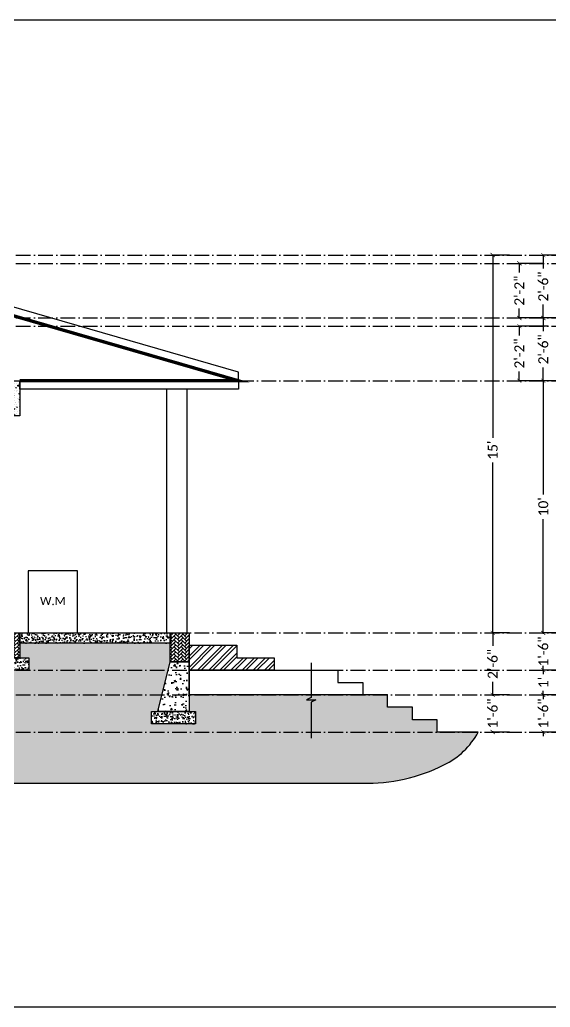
# Model space of a CAD drawing. Header units: millimetres. Extents: x -3567 to 83618, y -21481 to 19784.
# Drawn here: x 45420 to 51838, y -21481 to -9535 of the extents above; entities that cross this region are included whole.
import ezdxf
from ezdxf.xclip import XClip

# ---------------------------------------------------------------- set-up
doc = ezdxf.new("R2010")
doc.units = ezdxf.units.MM
doc.header["$LTSCALE"] = 150
doc.header["$XCLIPFRAME"] = 0
doc.linetypes.add('ACAD_ISO10W100', pattern=[18, 12, -3, 0, -3])
for name, color, linetype, true_color in [('ad-Dimension', 5, 'Continuous', 0x0000ff), ('ad-Primary Roof', 5, 'Continuous', 0x0000ff), ('ad-Ridge', 7, 'Continuous', 0xa56752)]:
    doc.layers.add(name, color=color, linetype=linetype, true_color=true_color)
for name, color, linetype in [('ad-Elevation 10', 8, 'Continuous'), ('ad-Grid', 8, 'ACAD_ISO10W100'), ('ad-Lawn', 65, 'Continuous'), ('ad-Slab', 3, 'Continuous'), ('ad-Wall', 240, 'Continuous'), ('ad-Wall hatch', 8, 'Continuous')]:
    doc.layers.add(name, color=color, linetype=linetype)
doc.styles.get("Standard").update_dxf_attribs({"font": 'calibril.ttf'})
doc.dimstyles.new('Copy of A-100-DIM-INT (MM-FT)', dxfattribs={"dimscale": 50, "dimtxt": 2.4, "dimasz": 1, "dimexe": 0, "dimexo": 0, "dimgap": 1, "dimtad": 0, "dimdec": 0, "dimlfac": 0.03937, "dimdsep": 46, "dimlunit": 3, "dimtxsty": 'Standard', "dimblk": 'ARCHTICK', "dimcen": 0.025, "dimclrd": 256, "dimclre": 256, "dimclrt": 256, "dimazin": 2, "dimtfac": 1, "dimtdec": 0, "dimtix": 1, "dimtmove": 2, "dimatfit": 3, "dimldrblk": 'ARCHTICK', "dimfxl": 1, "dimtolj": 1, "dimtzin": 0, "dimarcsym": 0})

# ---------------------------------------------------------------- blocks, each defined once
blk = doc.blocks.new('_ArchTick')
at = {"color": 0, "linetype": 'ByBlock', "const_width": 0.15}
blk.add_lwpolyline([(-0.5, -0.5), (0.5, 0.5)], dxfattribs=at)
blk = doc.blocks.new('*D30')
at = {"layer": 'ad-Dimension', "lineweight": -2, "transparency": 16777216}
for p, q in [((-2811, 0), (-2811, 50)), ((-2540, 0), (-2811, 0)), ((-2811, 0), (-2811, -10)), ((-2811, -450), (-2811, -440)), ((-2540, -450), (-2811, -450)), ((-2811, -450), (-2811, -500))]:
    blk.add_line(p, q, dxfattribs=at)
at = {"layer": 'Defpoints', "color": 0, "transparency": 16777216}
for p in [(-2540, 0), (-2811, -450), (-2540, -450)]:
    blk.add_point(p, dxfattribs=at)
at = {"layer": 'ad-Dimension', "lineweight": -2, "transparency": 16777216, "xscale": 50, "yscale": 50, "zscale": 50}
for p, rotation in [((-2811, 0), 270), ((-2811, -450), 90)]:
    blk.add_blockref('_ArchTick', p, dxfattribs=dict(at, rotation=rotation))
at = {"layer": 'ad-Dimension', "transparency": 16777216, "insert": (-2811, -225), "char_height": 120, "attachment_point": 5, "rotation": 90}
blk.add_mtext('\\A1;1\'-6"', dxfattribs=at)
blk = doc.blocks.new('*D31')
at = {"layer": 'ad-Dimension', "lineweight": -2, "transparency": 16777216}
for p, q in [((-2540, 3050), (-2811, 3050)), ((-2811, 3050), (-2811, 1675)), ((-2811, 0), (-2811, 1375)), ((-2540, 0), (-2811, 0))]:
    blk.add_line(p, q, dxfattribs=at)
at = {"layer": 'Defpoints', "color": 0, "transparency": 16777216}
for p in [(-2540, 3050), (-2811, 0), (-2540, 0)]:
    blk.add_point(p, dxfattribs=at)
at = {"layer": 'ad-Dimension', "lineweight": -2, "transparency": 16777216, "xscale": 50, "yscale": 50, "zscale": 50}
for p, rotation in [((-2811, 3050), 90), ((-2811, 0), 270)]:
    blk.add_blockref('_ArchTick', p, dxfattribs=dict(at, rotation=rotation))
at = {"layer": 'ad-Dimension', "transparency": 16777216, "insert": (-2811, 1525), "char_height": 120, "attachment_point": 5, "rotation": 90}
blk.add_mtext("\\A1;10'", dxfattribs=at)
blk = doc.blocks.new('*D32')
at = {"layer": 'ad-Dimension', "lineweight": -2, "transparency": 16777216}
for p, q in [((-3220, 4570), (-3423, 4570)), ((-3423, 4570), (-3423, 2360)), ((-3423, 0), (-3423, 2060)), ((-3220, 0), (-3423, 0))]:
    blk.add_line(p, q, dxfattribs=at)
at = {"layer": 'Defpoints', "color": 0, "transparency": 16777216}
for p in [(-3220, 4570), (-3423, 0), (-3220, 0)]:
    blk.add_point(p, dxfattribs=at)
at = {"layer": 'ad-Dimension', "lineweight": -2, "transparency": 16777216, "xscale": 50, "yscale": 50, "zscale": 50}
for p, rotation in [((-3423, 4570), 90), ((-3423, 0), 270)]:
    blk.add_blockref('_ArchTick', p, dxfattribs=dict(at, rotation=rotation))
at = {"layer": 'ad-Dimension', "transparency": 16777216, "insert": (-3423, 2210), "char_height": 120, "attachment_point": 5, "rotation": 90}
blk.add_mtext("\\A1;15'", dxfattribs=at)
blk = doc.blocks.new('*D34')
at = {"layer": 'ad-Dimension', "lineweight": -2, "transparency": 16777216}
for p, q in [((-2478, 3810), (-2811, 3810)), ((-2811, 3810), (-2811, 3648)), ((-2811, 3050), (-2811, 3212)), ((-2540, 3050), (-2811, 3050))]:
    blk.add_line(p, q, dxfattribs=at)
at = {"layer": 'Defpoints', "color": 0, "transparency": 16777216}
for p in [(-2811, 3810), (-2478, 3810), (-2540, 3050)]:
    blk.add_point(p, dxfattribs=at)
at = {"layer": 'ad-Dimension', "lineweight": -2, "transparency": 16777216, "xscale": 50, "yscale": 50, "zscale": 50}
for p, rotation in [((-2811, 3810), 90), ((-2811, 3050), 270)]:
    blk.add_blockref('_ArchTick', p, dxfattribs=dict(at, rotation=rotation))
at = {"layer": 'ad-Dimension', "transparency": 16777216, "insert": (-2811, 3430), "char_height": 120, "attachment_point": 5, "rotation": 90}
blk.add_mtext('\\A1;2\'-6"', dxfattribs=at)
blk = doc.blocks.new('*D35')
at = {"layer": 'ad-Dimension', "lineweight": -2, "transparency": 16777216}
for p, q in [((-2540, 4570), (-2811, 4570)), ((-2811, 4570), (-2811, 4408)), ((-2811, 3810), (-2811, 3972)), ((-2478, 3810), (-2811, 3810))]:
    blk.add_line(p, q, dxfattribs=at)
at = {"layer": 'Defpoints', "color": 0, "transparency": 16777216}
for p in [(-2811, 4570), (-2540, 4570), (-2478, 3810)]:
    blk.add_point(p, dxfattribs=at)
at = {"layer": 'ad-Dimension', "lineweight": -2, "transparency": 16777216, "xscale": 50, "yscale": 50, "zscale": 50}
for p, rotation in [((-2811, 4570), 90), ((-2811, 3810), 270)]:
    blk.add_blockref('_ArchTick', p, dxfattribs=dict(at, rotation=rotation))
at = {"layer": 'ad-Dimension', "transparency": 16777216, "insert": (-2811, 4190), "char_height": 120, "attachment_point": 5, "rotation": 90}
blk.add_mtext('\\A1;2\'-6"', dxfattribs=at)
blk = doc.blocks.new('*D36')
at = {"layer": 'ad-Dimension', "lineweight": -2, "transparency": 16777216}
for p, q in [((-2751, 3710), (-3101, 3710)), ((-3101, 3710), (-3101, 3598)), ((-3101, 3050), (-3101, 3162)), ((-2811, 3050), (-3101, 3050))]:
    blk.add_line(p, q, dxfattribs=at)
at = {"layer": 'Defpoints', "color": 0, "transparency": 16777216}
for p in [(-2751, 3710), (-3101, 3050), (-2811, 3050)]:
    blk.add_point(p, dxfattribs=at)
at = {"layer": 'ad-Dimension', "lineweight": -2, "transparency": 16777216, "xscale": 50, "yscale": 50, "zscale": 50}
for p, rotation in [((-3101, 3710), 90), ((-3101, 3050), 270)]:
    blk.add_blockref('_ArchTick', p, dxfattribs=dict(at, rotation=rotation))
at = {"layer": 'ad-Dimension', "transparency": 16777216, "insert": (-3101, 3380), "char_height": 120, "attachment_point": 5, "rotation": 90}
blk.add_mtext('\\A1;2\'-2"', dxfattribs=at)
blk = doc.blocks.new('*D37')
at = {"layer": 'ad-Dimension', "lineweight": -2, "transparency": 16777216}
for p, q in [((-2811, 4470), (-3101, 4470)), ((-3101, 4470), (-3101, 4358)), ((-3101, 3810), (-3101, 3922)), ((-2811, 3810), (-3101, 3810))]:
    blk.add_line(p, q, dxfattribs=at)
at = {"layer": 'Defpoints', "color": 0, "transparency": 16777216}
for p in [(-2811, 4470), (-3101, 3810), (-2811, 3810)]:
    blk.add_point(p, dxfattribs=at)
at = {"layer": 'ad-Dimension', "lineweight": -2, "transparency": 16777216, "xscale": 50, "yscale": 50, "zscale": 50}
for p, rotation in [((-3101, 4470), 90), ((-3101, 3810), 270)]:
    blk.add_blockref('_ArchTick', p, dxfattribs=dict(at, rotation=rotation))
at = {"layer": 'ad-Dimension', "transparency": 16777216, "insert": (-3101, 4140), "char_height": 120, "attachment_point": 5, "rotation": 90}
blk.add_mtext('\\A1;2\'-2"', dxfattribs=at)
blk = doc.blocks.new('*D33')
at = {"layer": 'ad-Dimension', "lineweight": -2, "transparency": 16777216}
for p, q in [((-2811, -750), (-2811, -700)), ((-2540, -750), (-2811, -750)), ((-2811, -750), (-2811, -760)), ((-2811, -1200), (-2811, -1190)), ((-2540, -1200), (-2811, -1200)), ((-2811, -1200), (-2811, -1250))]:
    blk.add_line(p, q, dxfattribs=at)
at = {"layer": 'Defpoints', "color": 0, "transparency": 16777216}
for p in [(-2540, -750), (-2811, -1200), (-2540, -1200)]:
    blk.add_point(p, dxfattribs=at)
at = {"layer": 'ad-Dimension', "lineweight": -2, "transparency": 16777216, "xscale": 50, "yscale": 50, "zscale": 50}
for p, rotation in [((-2811, -750), 270), ((-2811, -1200), 90)]:
    blk.add_blockref('_ArchTick', p, dxfattribs=dict(at, rotation=rotation))
at = {"layer": 'ad-Dimension', "transparency": 16777216, "insert": (-2811, -975), "char_height": 120, "attachment_point": 5, "rotation": 90}
blk.add_mtext('\\A1;1\'-6"', dxfattribs=at)
blk = doc.blocks.new('*D38')
at = {"layer": 'ad-Dimension', "lineweight": -2, "transparency": 16777216}
for p, q in [((-2811, -450), (-2811, -400)), ((-2540, -450), (-2811, -450)), ((-2811, -450), (-2811, -497)), ((-2811, -750), (-2811, -703)), ((-2540, -750), (-2811, -750)), ((-2811, -750), (-2811, -800))]:
    blk.add_line(p, q, dxfattribs=at)
at = {"layer": 'Defpoints', "color": 0, "transparency": 16777216}
for p in [(-2540, -450), (-2811, -750), (-2540, -750)]:
    blk.add_point(p, dxfattribs=at)
at = {"layer": 'ad-Dimension', "lineweight": -2, "transparency": 16777216, "xscale": 50, "yscale": 50, "zscale": 50}
for p, rotation in [((-2811, -450), 270), ((-2811, -750), 90)]:
    blk.add_blockref('_ArchTick', p, dxfattribs=dict(at, rotation=rotation))
at = {"layer": 'ad-Dimension', "transparency": 16777216, "insert": (-2811, -600), "char_height": 120, "attachment_point": 5, "rotation": 90}
blk.add_mtext("\\A1;1'", dxfattribs=at)
blk = doc.blocks.new('*D39')
at = {"layer": 'ad-Dimension', "lineweight": -2, "transparency": 16777216}
for p, q in [((-3220, -750), (-3423, -750)), ((-3423, -750), (-3423, -760)), ((-3423, -1200), (-3423, -1190)), ((-3220, -1200), (-3423, -1200))]:
    blk.add_line(p, q, dxfattribs=at)
at = {"layer": 'Defpoints', "color": 0, "transparency": 16777216}
for p in [(-3220, -750), (-3423, -1200), (-3220, -1200)]:
    blk.add_point(p, dxfattribs=at)
at = {"layer": 'ad-Dimension', "lineweight": -2, "transparency": 16777216, "xscale": 50, "yscale": 50, "zscale": 50}
for p, rotation in [((-3423, -750), 90), ((-3423, -1200), 270)]:
    blk.add_blockref('_ArchTick', p, dxfattribs=dict(at, rotation=rotation))
at = {"layer": 'ad-Dimension', "transparency": 16777216, "insert": (-3423, -975), "char_height": 120, "attachment_point": 5, "rotation": 90}
blk.add_mtext('\\A1;1\'-6"', dxfattribs=at)
blk = doc.blocks.new('*D40')
at = {"layer": 'ad-Dimension', "lineweight": -2, "transparency": 16777216}
for p, q in [((-3220, 0), (-3423, 0)), ((-3423, 0), (-3423, -157)), ((-3423, -750), (-3423, -593)), ((-3220, -750), (-3423, -750))]:
    blk.add_line(p, q, dxfattribs=at)
at = {"layer": 'Defpoints', "color": 0, "transparency": 16777216}
for p in [(-3220, 0), (-3423, -750), (-3220, -750)]:
    blk.add_point(p, dxfattribs=at)
at = {"layer": 'ad-Dimension', "lineweight": -2, "transparency": 16777216, "xscale": 50, "yscale": 50, "zscale": 50}
for p, rotation in [((-3423, 0), 90), ((-3423, -750), 270)]:
    blk.add_blockref('_ArchTick', p, dxfattribs=dict(at, rotation=rotation))
at = {"layer": 'ad-Dimension', "transparency": 16777216, "insert": (-3423, -375), "char_height": 120, "attachment_point": 5, "rotation": 90}
blk.add_mtext('\\A1;2\'-6"', dxfattribs=at)
blk = doc.blocks.new('zw$AF79')
at = {"layer": 'ad-Wall hatch', "transparency": 33554687}
h = blk.add_hatch(dxfattribs=at)
h.set_pattern_fill('AR-HBONE', color=256, scale=0.3)
h.set_pattern_definition([(45, (-5e-12, -350), (1e-14, 43.1052), [91.44, -30.48]), (135, (21.553, -328.447), (2e-14, 43.1052), [91.44, -30.48])])
h.paths.add_polyline_path([(0, 0), (230, 0), (230, -350), (0, -350)])
at = {"layer": 'ad-Slab'}
blk.add_lwpolyline([(0, 0), (230, 0), (230, -350), (0, -350), (0, 0)], dxfattribs=at)
blk = doc.blocks.new('zw$5A5B')
at = {"layer": 'ad-Wall hatch', "transparency": 33554687}
h = blk.add_hatch(dxfattribs=at)
h.set_pattern_fill('AR-CONC', color=256, angle=360)
h.set_pattern_definition([(50, (-150, -950), (182.185, -15.94), [19.05, -209.55]), (355, (-150, -950), (-35.243, 191.057), [15.24, -167.64]), (100.451, (-134.82, -951.33), (146.94, 175.118), [16.19, -178.09]), (46.184, (-150, -899.2), (271.08, -42.04), [28.575, -314.325]), (96.636, (-127.4, -902.7), (237.4, 247.43), [24.285, -267.136]), (351.184, (-150, -899.2), (237.4, 247.43), [22.86, -251.46]), (21, (-124.6, -911.9), (151.614, -102.265), [19.05, -209.55]), (326, (-124.6, -911.9), (61.8, 184.19), [15.24, -167.64]), (71.45, (-111.97, -920.42), (213.416, 81.923), [16.19, -178.09]), (37.5, (-150, -950), (3.0886, 84.555), [0, -165.608, 0, -170.18, 0, -168.275]), (7.5, (-150, -950), (66.82, 100.18), [0, -97.028, 0, -161.798, 0, -64.135]), (327.5, (-206.64, -950), (135.5906, -5.729), [0, -63.5, 0, -198.12, 0, -262.89]), (317.5, (-232.04, -950), (148.13, 25.426), [0, -82.55, 0, -131.572, 0, -186.69])])
h.paths.add_polyline_path([(0, -350), (230, -350), (230, -950), (-150, -950)])
h = blk.add_hatch(dxfattribs=at)
h.set_pattern_fill('AR-CONC', color=256, scale=0.5, angle=360)
h.set_pattern_definition([(50, (-59428.06, 1542.97), (91.09233, -7.96954), [9.525, -104.775]), (355, (-59428.06, 1542.97), (-17.62171, 95.52842), [7.62, -83.82029]), (100.45144, (-59420.47, 1542.305), (73.47062, 87.55888), [8.095, -89.04512]), (46.1842, (-59428.06, 1568.37), (135.53952, -21.02116), [14.2875, -157.1625]), (96.63556, (-59416.76, 1566.62), (118.70207, 123.71306), [12.1425, -133.5678]), (351.18415, (-59428.06, 1568.37), (118.70207, 123.71306), [11.42998, -125.72987]), (21, (-59415.36, 1562.02), (75.8072, -51.1326), [9.525, -104.775]), (326, (-59415.36, 1562.02), (30.90101, 92.09398), [7.62, -83.82]), (71.45144, (-59409.04, 1557.76), (106.70821, 40.96138), [8.095, -89.04497]), (37.5, (-59428.057, 1542.97), (1.544302, 42.27752), [0, -82.804, 0, -85.09, 0, -84.1375]), (7.5, (-59428.057, 1542.97), (33.40983, 50.090287), [0, -48.514, 0, -80.899, 0, -32.0675]), (327.5, (-59456.378, 1542.97), (67.795298, -2.864372), [0, -31.75, 0, -99.06, 0, -131.445]), (317.5, (-59469.08, 1542.97), (74.06459, 12.713246), [0, -41.275, 0, -65.786, 0, -93.345])])
h.paths.add_polyline_path([(305, -1100), (-225, -1100), (-225, -950), (305, -950)])
at = {"layer": 'ad-Slab'}
for points in [[(0, -350), (230, -350), (230, -950), (-150, -950)], [(305, -1100), (-225, -1100), (-225, -950), (305, -950)]]:
    blk.add_lwpolyline(points, close=True, dxfattribs=at)
blk.add_blockref('zw$AF79', (0, 0), dxfattribs=at)
blk = doc.blocks.new('A$Ccf68a1fe')
at = {"layer": 'ad-Wall hatch', "transparency": 33554687}
h = blk.add_hatch(dxfattribs=at)
h.set_pattern_fill('AR-HBONE', color=256, scale=0.3)
h.set_pattern_definition([(45, (-7e-12, -350), (1e-14, 43.1052), [91.44, -30.48]), (135, (21.553, -328.447), (2e-14, 43.1052), [91.44, -30.48])])
h.paths.add_polyline_path([(0, 0), (230, 0), (230, -300), (0, -300)])
at = {"layer": 'ad-Slab'}
blk.add_lwpolyline([(0, 0), (230, 0), (230, -300), (0, -300), (0, 0)], dxfattribs=at)
blk = doc.blocks.new('A$C46166ea8')
at = {"layer": 'ad-Wall hatch', "transparency": 33554687}
h = blk.add_hatch(dxfattribs=at)
h.set_pattern_fill('AR-CONC', color=256, scale=0.5)
h.set_pattern_definition([(50, (-110, -450), (91.092, -7.97), [9.525, -104.775]), (355, (-110, -450), (-17.622, 95.528), [7.62, -83.82]), (100.451, (-102.41, -450.66), (73.47, 87.559), [8.095, -89.045]), (46.184, (-110, -424.6), (135.54, -21.02), [14.287, -157.162]), (96.636, (-98.7, -426.35), (118.702, 123.713), [12.143, -133.568]), (351.184, (-110, -424.6), (118.7, 123.713), [11.43, -125.73]), (21, (-97.3, -430.95), (75.807, -51.133), [9.525, -104.775]), (326, (-97.3, -430.95), (30.901, 92.094), [7.62, -83.82]), (71.451, (-90.98, -435.21), (106.708, 40.961), [8.095, -89.045]), (37.5, (-110, -450), (1.5443, 42.2775), [0, -82.804, 0, -85.09, 0, -84.1375]), (7.5, (-110, -450), (33.41, 50.0903), [0, -48.514, 0, -80.899, 0, -32.0675]), (327.5, (-138.32, -450), (67.7953, -2.8644), [0, -31.75, 0, -99.06, 0, -131.445]), (317.5, (-151.02, -450), (74.0646, 12.713), [0, -41.275, 0, -65.786, 0, -93.345])])
h.paths.add_polyline_path([(-110, -300), (340, -300), (340, -450), (-110, -450)])
at = {"layer": 'ad-Slab'}
blk.add_lwpolyline([(-110, -300), (340, -300), (340, -450), (-110, -450)], close=True, dxfattribs=at)
blk.add_blockref('A$Ccf68a1fe', (0, 0), dxfattribs=at)
blk = doc.blocks.new('A$C7a93c697')
at = {"layer": 'ad-Elevation 10', "transparency": 33554559}
h = blk.add_hatch(dxfattribs=at)
h.set_pattern_fill('EARTH', color=256, scale=25, angle=45)
h.set_pattern_definition([(45, (-65966.8, 18746.05), (9e-14, 224.5064), [158.75, -158.75]), (45, (-66008.9, 18788.14), (9e-14, 224.5064), [158.75, -158.75]), (45, (-66050.99, 18830.24), (9e-14, 224.5064), [158.75, -158.75]), (135, (-66050.99, 18858.3), (-224.5064, 9e-14), [158.75, -158.75]), (135, (-66008.9, 18900.4), (-224.5064, 9e-14), [158.75, -158.75]), (135, (-65966.8, 18942.49), (-224.5064, 9e-14), [158.75, -158.75])])
edge = h.paths.add_edge_path()
edge.add_line((15440, -350), (15440, -125))
edge.add_line((15440, -125), (13620, -125))
edge.add_line((13620, -125), (13620, -300))
edge.add_line((13620, -300), (13730, -300))
edge.add_line((13730, -300), (13730, -450))
edge.add_line((13730, -450), (13280, -450))
edge.add_line((13280, -450), (13280, -325))
edge.add_line((13280, -325), (10715, -325))
edge.add_line((10715, -325), (10715, -450))
edge.add_line((10715, -450), (10265, -450))
edge.add_line((10265, -450), (10265, -300))
edge.add_line((10265, -300), (10375, -300))
edge.add_line((10375, -300), (10375, -125))
edge.add_line((10375, -125), (9105, -125))
edge.add_line((9105, -125), (9105, -300))
edge.add_line((9105, -300), (9215, -300))
edge.add_line((9215, -300), (9215, -450))
edge.add_line((9215, -450), (8765, -450))
edge.add_line((8765, -450), (8765, -300))
edge.add_line((8765, -300), (8875, -300))
edge.add_line((8875, -300), (8875, -125))
edge.add_line((8875, -125), (8090, -125))
edge.add_line((8090, -125), (8090, -425))
edge.add_line((8090, -425), (5760, -425))
edge.add_line((5760, -425), (5760, -125))
edge.add_line((5760, -125), (4975, -125))
edge.add_line((4975, -125), (4975, -350))
edge.add_line((4975, -350), (5085, -350))
edge.add_line((5085, -350), (5085, -500))
edge.add_line((5085, -500), (4635, -500))
edge.add_line((4635, -500), (4635, -350))
edge.add_line((4635, -350), (4745, -350))
edge.add_line((4745, -350), (4745, -125))
edge.add_line((4745, -125), (3235, -125))
edge.add_line((3235, -125), (3235, -300))
edge.add_line((3235, -300), (3345, -300))
edge.add_line((3345, -300), (3345, -450))
edge.add_line((3345, -450), (2895, -450))
edge.add_line((2895, -450), (2895, -325))
edge.add_line((2895, -325), (236, -325))
edge.add_line((236, -325), (380, -900))
edge.add_line((380, -900), (455, -900))
edge.add_line((455, -900), (455, -1050))
edge.add_line((455, -1050), (-75, -1050))
edge.add_line((-75, -1050), (-75, -900))
edge.add_line((-75, -900), (0, -900))
edge.add_line((0, -900), (0, -750))
edge.add_line((0, -750), (-1071, -750))
edge.add_arc((0, -503), 1098, 192.9831, 229.3833)
edge.add_arc((714, 501), 2329, 232.1325, 264.6824)
edge.add_line((498, -1817), (17766, -1817))
edge.add_arc((17824, 238), 2056, 268.4076, 296.7741)
edge.add_arc((18359, -772), 914, 295.3385, 332.067)
edge.add_line((19166, -1200), (18670, -1200))
edge.add_line((18670, -1200), (18670, -1050))
edge.add_line((18670, -1050), (18370, -1050))
edge.add_line((18370, -1050), (18370, -900))
edge.add_line((18370, -900), (18070, -900))
edge.add_line((18070, -900), (18070, -750))
edge.add_line((18070, -750), (15670, -750))
edge.add_line((15670, -750), (15670, -950))
edge.add_line((15670, -950), (15745, -950))
edge.add_line((15745, -950), (15745, -1100))
edge.add_line((15745, -1100), (15215, -1100))
edge.add_line((15215, -1100), (15215, -950))
edge.add_line((15215, -950), (15290, -950))
edge.add_line((15290, -950), (15440, -350))
at = {"layer": 'ad-Wall hatch', "transparency": 33554687}
h = blk.add_hatch(dxfattribs=at)
h.set_pattern_fill('AR-CONC', color=256, scale=0.5)
h.set_pattern_definition([(50, (-22177.01, 18746.046), (91.09233, -7.96954), [9.525, -104.775]), (355, (-22177.01, 18746.05), (-17.62171, 95.52842), [7.62, -83.8203]), (100.45144, (-22169.42, 18745.38), (73.47062, 87.55888), [8.095, -89.04512]), (46.1842, (-22177.01, 18771.45), (135.53952, -21.02116), [14.2875, -157.1625]), (96.63556, (-22165.72, 18769.7), (118.70207, 123.71306), [12.1425, -133.5678]), (351.18415, (-22177.01, 18771.45), (118.70207, 123.71306), [11.43, -125.72987]), (21, (-22164.31, 18765.096), (75.8072, -51.1326), [9.525, -104.775]), (326, (-22164.31, 18765.1), (30.90101, 92.09398), [7.62, -83.82]), (71.45144, (-22157.99, 18760.835), (106.70821, 40.96138), [8.095, -89.04497]), (37.5, (-22177.01, 18746.046), (1.544302, 42.27752), [0, -82.804, 0, -85.09, 0, -84.1375]), (7.5, (-22177.01, 18746.046), (33.40983, 50.090287), [0, -48.514, 0, -80.899, 0, -32.0675]), (327.5, (-22205.332, 18746.046), (67.795298, -2.864372), [0, -31.75, 0, -99.06, 0, -131.445]), (317.5, (-22218.03, 18746.046), (74.06459, 12.713246), [0, -41.275, 0, -65.786, 0, -93.345])])
h.paths.add_polyline_path([(13620, 0), (15440, 0), (15440, -125), (13620, -125)])
h = blk.add_hatch(dxfattribs=at)
h.set_pattern_fill('ANSI32', color=256, scale=10)
h.set_pattern_definition([(45, (-11329.52, -600), (-67.35192, 67.35192), []), (45, (-11284.61, -600), (-67.35192, 67.35192), [])])
h.paths.add_polyline_path([(15670, -150), (16246, -150), (16246, -300), (16696, -300), (16696, -450), (15670, -450)])
at = {"layer": 'ad-Elevation 10'}
blk.add_lwpolyline([(498, -1817), (17766, -1817, 0.124408), (18750, -1598, 0.161645), (19166, -1200), (18670, -1200), (18670, -1050), (18370, -1050), (18370, -900), (18070, -900), (18070, -750), (15670, -750), (15670, -950), (15745, -950), (15745, -1100), (15215, -1100), (15215, -950), (15290, -950), (15440, -350), (15440, -350), (15440, -125), (13620, -125), (13620, -300), (13730, -300), (13730, -450), (13280, -450)], format="xyb", dxfattribs=at)
blk.add_lwpolyline([(17146, -361), (17146, -783), (17089, -809), (17203, -809), (17146, -837), (17146, -1274)], dxfattribs=at)
at = {"layer": 'ad-Lawn'}
blk.add_lwpolyline([(15670, -450), (17470, -450), (17470, -600), (17770, -600), (17770, -750), (15670, -750)], close=True, dxfattribs=at)
at = {"layer": 'ad-Slab'}
blk.add_lwpolyline([(13620, 0), (15440, 0), (15440, -125), (13620, -125)], close=True, dxfattribs=at)
at = {"layer": 'ad-Wall'}
blk.add_lwpolyline([(15670, -150), (16246, -150), (16246, -300), (16696, -300), (16696, -450), (15670, -450)], close=True, dxfattribs=at)
for name, p in [('A$C46166ea8', (13390, 0)), ('zw$5A5B', (15440, 0))]:
    blk.add_blockref(name, p)
blk = doc.blocks.new('zw$487C')
at = {"layer": 'ad-Wall hatch', "transparency": 33554687}
h = blk.add_hatch(dxfattribs=at)
h.set_pattern_fill('AR-CONC', color=256, scale=0.5)
h.set_pattern_definition([(50, (0, -125), (91.092, -7.97), [9.525, -104.775]), (355, (0, -125), (-17.622, 95.528), [7.62, -83.82]), (100.451, (7.59, -125.66), (73.47, 87.559), [8.095, -89.045]), (46.184, (0, -99.6), (135.54, -21.021), [14.287, -157.162]), (96.636, (11.3, -101.35), (118.702, 123.713), [12.143, -133.568]), (351.184, (0, -99.6), (118.702, 123.713), [11.43, -125.73]), (21, (12.7, -105.95), (75.807, -51.133), [9.525, -104.775]), (326, (12.7, -105.95), (30.901, 92.094), [7.62, -83.82]), (71.451, (19.02, -110.21), (106.708, 40.961), [8.095, -89.045]), (37.5, (0, -125), (1.5443, 42.2775), [0, -82.804, 0, -85.09, 0, -84.1375]), (7.5, (0, -125), (33.41, 50.0903), [0, -48.514, 0, -80.899, 0, -32.0675]), (327.5, (-28.32, -125), (67.7953, -2.8644), [0, -31.75, 0, -99.06, 0, -131.445]), (317.5, (-41.02, -125), (74.0646, 12.713), [0, -41.275, 0, -65.786, 0, -93.345])])
h.paths.add_polyline_path([(0, 425), (230, 425), (230, 0), (0, 0)])
at = {"layer": 'ad-Slab'}
blk.add_lwpolyline([(0, 425), (230, 425), (230, 0), (0, 0)], close=True, dxfattribs=at)
blk = doc.blocks.new('zw$66E4')
blk.add_lwpolyline([(0, 0), (250, 0), (250, 2950), (0, 2950)], close=True)
blk = doc.blocks.new('A$C30163561')
at = {"layer": 'ad-Elevation 10'}
blk.add_lwpolyline([(100, 0), (700, 0), (700, 750), (100, 750)], close=True, dxfattribs=at)
blk.add_blockref('zw$66E4', (1775, 0), dxfattribs=at)
at = {"layer": 'ad-Slab'}
blk.add_blockref('zw$487C', (-230, 2625), dxfattribs=at)
at = {"layer": 'ad-Elevation 10', "insert": (401, 385), "char_height": 100, "width": 339.11, "attachment_point": 5, "bg_fill": 2}
blk.add_mtext('W.M', dxfattribs=at)
blk = doc.blocks.new('A$C838d95fb')
blk.add_lwpolyline([(0, -100), (0, 0), (2645, 0), (2645, -100)], close=True)
at = {"layer": 'ad-Primary Roof', "const_width": 40}
blk.add_lwpolyline([(0, 0), (2645, 0), (-1315, 1144), (-5205, 1144)], dxfattribs=at)
at = {"layer": 'ad-Ridge'}
blk.add_lwpolyline([(-1315, 1148), (2645, 0), (2645, 103), (-954, 1144)], dxfattribs=at)
blk = doc.blocks.new('zw$38DE')
at = {"layer": 'ad-Grid', "ltscale": 0.1}
for points in [[(-27431.1, 4570), (0, 4570)], [(-27431.1, 4470), (-2459.8, 4470), (-2319.6, 4127), (0, 4127)], [(-27431.1, 3810), (0, 3810)], [(-27431.1, 3710), (-2459.8, 3710), (-2319.6, 3367), (0, 3367)], [(-27431.1, 3050), (0, 3050)], [(-27431.1, 0), (0, 0)], [(-27431.1, -450), (0, -450)], [(-27431.1, -750), (-2459.8, -750), (-2319.6, -1093), (0, -1093)], [(-27431.1, -1200), (-2459.8, -1200), (-2319.6, -1543), (0, -1543)]]:
    blk.add_lwpolyline(points, dxfattribs=at)
at = {"layer": 'ad-Dimension'}
for base, p1, p2, picture, middle in [((-3423, 0), (-3219.8, 4570), (-3219.8, 0), '*D32', (-3423, 2210)), ((-3423, -1200), (-3219.8, -750), (-3219.8, -1200), '*D39', (-3423, -975))]:
    dim = blk.add_linear_dim(base=base, p1=p1, p2=p2, angle=90, dimstyle='Copy of A-100-DIM-INT (MM-FT)', override={"dimblk": 'ArchTick'}, dxfattribs=at)
    dim.commit()
    dim.dimension.update_dxf_attribs({"geometry": picture, "text_midpoint": middle, "dimtype": 128})
for base, p1, p2, picture, middle in [((-2811.4, 4570), (-2478.4, 3810), (-2539.9, 4570), '*D35', (-2811.4, 4190)), ((-3101.5, 3810), (-2811.4, 4470), (-2811.4, 3810), '*D37', (-3101.5, 4140)), ((-2811.4, 3810), (-2539.9, 3050), (-2478.4, 3810), '*D34', (-2811.4, 3430)), ((-3101.5, 3050), (-2750.5, 3710), (-2811.4, 3050), '*D36', (-3101.5, 3380)), ((-3423, -750), (-3219.8, 0), (-3219.8, -750), '*D40', (-3423, -375))]:
    dim = blk.add_linear_dim(base=base, p1=p1, p2=p2, angle=90, dimstyle='Copy of A-100-DIM-INT (MM-FT)', override={"dimblk": 'ArchTick'}, dxfattribs=at)
    dim.commit()
    dim.dimension.update_dxf_attribs({"geometry": picture, "text_midpoint": middle})
for base, p1, p2, picture, middle in [((-2811.4, 0), (-2539.9, 3050), (-2539.9, 0), '*D31', (-2811.4, 1525)), ((-2811.4, -450), (-2539.9, 0), (-2539.9, -450), '*D30', (-2811.4, -225)), ((-2811.4, -750), (-2539.9, -450), (-2539.9, -750), '*D38', (-2811.4, -600)), ((-2811.4, -1200), (-2539.9, -750), (-2539.9, -1200), '*D33', (-2811.4, -975))]:
    dim = blk.add_linear_dim(base=base, p1=p1, p2=p2, angle=90, dimstyle='Copy of A-100-DIM-INT (MM-FT)', dxfattribs=at)
    dim.commit()
    dim.dimension.update_dxf_attribs({"geometry": picture, "text_midpoint": middle})

msp = doc.modelspace()

# ---------------------------------------------------------------- linework, layer by layer
msp.add_lwpolyline([(29259.2, -9535.3), (58293.4, -9535.3), (58293.4, -21480.7), (29259.2, -21480.7)], close=True)

# ---------------------------------------------------------------- block references
ref = msp.add_blockref('zw$38DE', (54565.1, -16952.2))
XClip(ref).set_block_clipping_path([(-25399.0034354958, -2140.6281090206), (349.01197073, 5188.3683916222)])

# ---------------------------------------------------------------- next in the draw order: block references
msp.add_blockref('A$C30163561', (45420.4, -16952.2))

# ---------------------------------------------------------------- next in the draw order: block references
for name, p in [('A$C838d95fb', (45420.4, -13902.2)), ('A$C7a93c697', (31800.4, -16952.2))]:
    msp.add_blockref(name, p)

doc.saveas('drawing.dxf')
